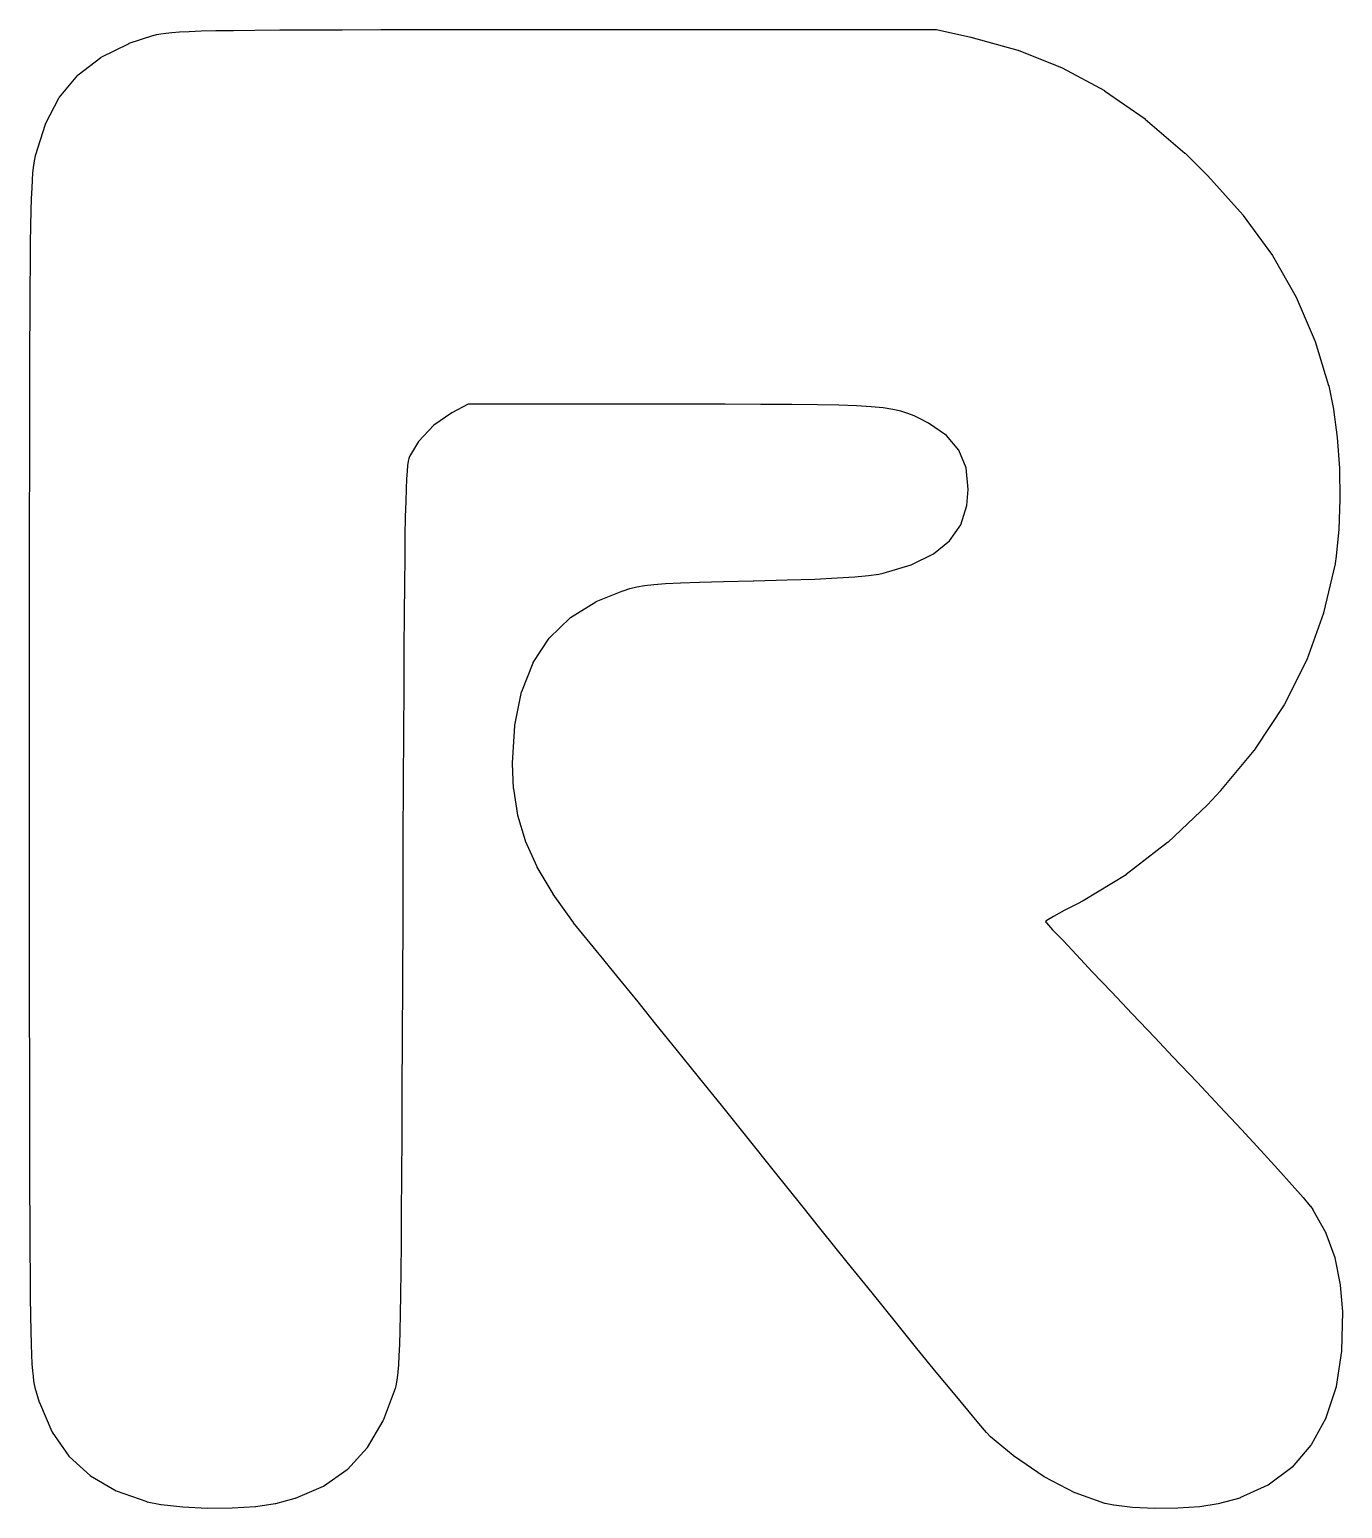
# Model space of a CAD drawing. Extents: x 35 to 250, y -99 to -35.
# Drawn here: x 98.056 to 101.472, y -68.229 to -64.38 of the extents above; entities that cross this region are included whole.
import ezdxf

# ---------------------------------------------------------------- set-up
doc = ezdxf.new("R2010")
doc.units = 0
doc.header["$MEASUREMENT"] = 0
doc.layers.add('BLACK', color=7, linetype='CONTINUOUS')

msp = doc.modelspace()

# ---------------------------------------------------------------- linework, layer by layer
at = {"layer": 'Black'}
for p, q in [((98.3772, -64.3951), (98.3864, -64.3928)), ((98.3864, -64.3928), (98.3865, -64.3928)), ((98.3865, -64.3928), (98.3866, -64.3927)), ((98.3866, -64.3927), (98.3971, -64.3907)), ((98.3971, -64.3907), (98.3972, -64.3907)), ((98.3972, -64.3907), (98.3973, -64.3906)), ((98.3973, -64.3906), (98.41, -64.3888)), ((98.41, -64.3888), (98.4101, -64.3888)), ((98.4101, -64.3888), (98.4102, -64.3888)), ((98.4102, -64.3888), (98.4261, -64.3871)), ((98.4261, -64.3871), (98.4262, -64.3871)), ((98.4262, -64.3871), (98.4263, -64.3871)), ((98.4263, -64.3871), (98.4463, -64.3857)), ((98.4463, -64.3857), (98.4463, -64.3857)), ((98.4463, -64.3857), (98.4464, -64.3857)), ((98.4464, -64.3857), (98.4714, -64.3845)), ((98.4714, -64.3845), (98.4715, -64.3845)), ((98.4715, -64.3845), (98.5026, -64.3834)), ((98.4715, -64.3845), (98.4715, -64.3845)), ((98.5026, -64.3834), (98.5027, -64.3835)), ((98.5027, -64.3834), (98.5408, -64.3826)), ((98.5027, -64.3835), (98.5027, -64.3834)), ((98.5408, -64.3826), (98.5408, -64.3826)), ((98.5408, -64.3826), (98.5409, -64.3826)), ((98.5409, -64.3826), (98.5869, -64.3818)), ((98.5869, -64.3818), (98.6419, -64.3813)), ((98.5869, -64.3818), (98.5869, -64.3818)), ((98.5869, -64.3818), (98.5869, -64.3818)), ((98.6419, -64.3813), (98.7067, -64.3808)), ((98.6419, -64.3813), (98.6419, -64.3813)), ((98.6419, -64.3813), (98.6419, -64.3813)), ((98.7067, -64.3808), (98.7823, -64.3804)), ((98.7067, -64.3808), (98.7067, -64.3808)), ((98.7067, -64.3808), (98.7067, -64.3808)), ((98.7823, -64.3804), (98.7823, -64.3804)), ((98.7823, -64.3804), (98.7824, -64.3804)), ((98.7824, -64.3804), (98.8697, -64.3802)), ((98.8697, -64.3802), (98.9698, -64.38)), ((98.8697, -64.3802), (98.8697, -64.3802)), ((98.8697, -64.3802), (98.8697, -64.3802)), ((98.9698, -64.38), (99.0835, -64.3799)), ((98.9698, -64.38), (98.9698, -64.38)), ((99.0835, -64.3799), (99.2119, -64.3798)), ((99.0835, -64.3799), (99.0835, -64.3799)), ((99.2119, -64.3798), (99.2119, -64.3798)), ((99.2119, -64.3798), (99.3558, -64.3798)), ((99.3558, -64.3798), (99.4241, -64.3798)), ((99.4241, -64.3798), (100.415, -64.3798)), ((100.415, -64.3798), (100.415, -64.3799)), ((100.415, -64.3799), (100.416, -64.3799)), ((100.416, -64.3799), (100.505, -64.3995)), ((98.2422, -64.4516), (98.3147, -64.4158)), ((98.3147, -64.4158), (98.315, -64.4157)), ((98.315, -64.4157), (98.3153, -64.4155)), ((98.3153, -64.4155), (98.3769, -64.3952)), ((98.3769, -64.3952), (98.377, -64.3952)), ((98.377, -64.3952), (98.3772, -64.3951)), ((100.505, -64.3995), (100.505, -64.3996)), ((100.505, -64.3996), (100.505, -64.3996)), ((100.505, -64.3996), (100.627, -64.4333)), ((98.1819, -64.498), (98.2413, -64.4521)), ((98.2413, -64.4521), (98.2418, -64.4519)), ((98.2418, -64.4519), (98.2422, -64.4516)), ((100.627, -64.4333), (100.628, -64.4334)), ((100.628, -64.4334), (100.628, -64.4335)), ((100.628, -64.4335), (100.743, -64.4794)), ((98.1339, -64.5555), (98.1811, -64.4987)), ((98.1811, -64.4987), (98.1816, -64.4984)), ((98.1816, -64.4984), (98.1819, -64.498)), ((100.743, -64.4794), (100.743, -64.4795)), ((100.743, -64.4795), (100.743, -64.4796)), ((100.743, -64.4796), (100.853, -64.5387)), ((100.853, -64.5387), (100.853, -64.5389)), ((100.853, -64.5389), (100.853, -64.539)), ((100.853, -64.539), (100.959, -64.6124)), ((98.0974, -64.6251), (98.1333, -64.5564)), ((98.1333, -64.5564), (98.1337, -64.556)), ((98.1337, -64.556), (98.1339, -64.5555)), ((100.959, -64.6124), (100.959, -64.6125)), ((100.959, -64.6125), (100.959, -64.6127)), ((100.959, -64.6127), (101.062, -64.7013)), ((98.0715, -64.7075), (98.0971, -64.6259)), ((98.0971, -64.6259), (98.0973, -64.6255)), ((98.0973, -64.6255), (98.0974, -64.6251)), ((101.062, -64.7013), (101.062, -64.7014)), ((101.062, -64.7014), (101.063, -64.7015)), ((101.063, -64.7015), (101.122, -64.7603)), ((98.0646, -64.7531), (98.066, -64.7389)), ((98.066, -64.7389), (98.0661, -64.7388)), ((98.0661, -64.7387), (98.0676, -64.7271)), ((98.0661, -64.7388), (98.0661, -64.7387)), ((98.0676, -64.7271), (98.0677, -64.727)), ((98.0677, -64.7269), (98.0694, -64.7171)), ((98.0677, -64.727), (98.0677, -64.7269)), ((98.0694, -64.7169), (98.0713, -64.7082)), ((98.0694, -64.717), (98.0694, -64.7169)), ((98.0694, -64.7171), (98.0694, -64.717)), ((98.0713, -64.7081), (98.0714, -64.7078)), ((98.0713, -64.7082), (98.0713, -64.7081)), ((98.0713, -64.7081), (98.0713, -64.7081)), ((98.0714, -64.7078), (98.0715, -64.7077)), ((98.0715, -64.7077), (98.0715, -64.7075)), ((98.0622, -64.7927), (98.0633, -64.771)), ((98.0633, -64.7709), (98.0646, -64.7533)), ((98.0633, -64.771), (98.0633, -64.7709)), ((98.0633, -64.7709), (98.0633, -64.7709)), ((98.0646, -64.7532), (98.0646, -64.7531)), ((98.0646, -64.7533), (98.0646, -64.7532)), ((101.122, -64.7603), (101.122, -64.7605)), ((101.122, -64.7605), (101.122, -64.7606)), ((101.122, -64.7606), (101.214, -64.8631)), ((98.0611, -64.8194), (98.0622, -64.7928)), ((98.0622, -64.7928), (98.0622, -64.7927)), ((98.0622, -64.7927), (98.0622, -64.7927)), ((98.0594, -64.8902), (98.0602, -64.8517)), ((98.0602, -64.8516), (98.0611, -64.8194)), ((98.0602, -64.8517), (98.0602, -64.8516)), ((98.0602, -64.8516), (98.0602, -64.8516)), ((98.0611, -64.8194), (98.0611, -64.8194)), ((98.0611, -64.8194), (98.0611, -64.8194)), ((98.0587, -64.936), (98.0594, -64.8903)), ((98.0594, -64.8903), (98.0594, -64.8902)), ((98.0594, -64.8903), (98.0594, -64.8903)), ((101.214, -64.8631), (101.214, -64.8633)), ((101.214, -64.8633), (101.214, -64.8634)), ((101.214, -64.8634), (101.29, -64.9675)), ((98.0582, -64.9896), (98.0587, -64.936)), ((98.0587, -64.936), (98.0587, -64.936)), ((98.0587, -64.936), (98.0587, -64.936)), ((101.29, -64.9675), (101.29, -64.9678)), ((101.29, -64.9678), (101.29, -64.968)), ((101.29, -64.968), (101.352, -65.0761)), ((98.0576, -65.0518), (98.0582, -64.9896)), ((98.0582, -64.9896), (98.0582, -64.9896)), ((98.0582, -64.9896), (98.0582, -64.9896)), ((98.0572, -65.1235), (98.0576, -65.0519)), ((98.0576, -65.0519), (98.0576, -65.0518)), ((98.0576, -65.0519), (98.0576, -65.0519)), ((101.352, -65.0761), (101.352, -65.0764)), ((101.352, -65.0764), (101.352, -65.0766)), ((101.352, -65.0766), (101.401, -65.1914)), ((98.0569, -65.2053), (98.0572, -65.1235)), ((98.0572, -65.1235), (98.0572, -65.1235)), ((98.0572, -65.1235), (98.0572, -65.1235)), ((101.401, -65.1914), (101.401, -65.1916)), ((101.401, -65.1916), (101.401, -65.1919)), ((101.401, -65.1919), (101.436, -65.3062)), ((98.0566, -65.2979), (98.0569, -65.2053)), ((98.0569, -65.2053), (98.0569, -65.2053)), ((98.0569, -65.2053), (98.0569, -65.2053)), ((98.0564, -65.4023), (98.0566, -65.2979)), ((98.0566, -65.2979), (98.0566, -65.2979)), ((98.0566, -65.2979), (98.0566, -65.2979)), ((101.436, -65.3062), (101.437, -65.3064)), ((101.437, -65.3064), (101.437, -65.3066)), ((101.437, -65.3066), (101.449, -65.3681)), ((99.1967, -65.355), (99.155, -65.377)), ((99.7246, -65.355), (99.1967, -65.355)), ((99.757, -65.355), (99.7246, -65.355)), ((99.8656, -65.355), (99.757, -65.355)), ((99.959, -65.3552), (99.8656, -65.355)), ((100.039, -65.3556), (99.959, -65.3552)), ((100.106, -65.3563), (100.039, -65.3556)), ((100.039, -65.3556), (100.039, -65.3556)), ((99.155, -65.377), (99.1075, -65.4097)), ((100.162, -65.3575), (100.106, -65.3563)), ((100.208, -65.3591), (100.162, -65.3575)), ((100.246, -65.3614), (100.208, -65.3591)), ((100.277, -65.3645), (100.246, -65.3614)), ((100.302, -65.3683), (100.277, -65.3645)), ((100.323, -65.373), (100.302, -65.3683)), ((100.341, -65.3787), (100.323, -65.373)), ((100.358, -65.3855), (100.341, -65.3787)), ((100.375, -65.3936), (100.358, -65.3855)), ((100.393, -65.4031), (100.375, -65.3936)), ((101.449, -65.3681), (101.449, -65.3683)), ((101.449, -65.3683), (101.449, -65.3685)), ((101.449, -65.3685), (101.458, -65.4415)), ((98.0562, -65.519), (98.0564, -65.4023)), ((98.0564, -65.4023), (98.0564, -65.4023)), ((98.0564, -65.4023), (98.0564, -65.4023)), ((99.1075, -65.4097), (99.068, -65.4519)), ((100.395, -65.4039), (100.393, -65.4031)), ((100.393, -65.4031), (100.393, -65.4031)), ((100.442, -65.4359), (100.395, -65.4039)), ((99.068, -65.4519), (99.0444, -65.4912)), ((100.474, -65.4741), (100.442, -65.4359)), ((101.458, -65.4415), (101.458, -65.4417)), ((101.458, -65.4417), (101.458, -65.4418)), ((101.458, -65.4418), (101.464, -65.5214)), ((99.0411, -65.5033), (99.0395, -65.5142)), ((99.0428, -65.4959), (99.0411, -65.5033)), ((99.0444, -65.4912), (99.0428, -65.4959)), ((100.493, -65.5203), (100.474, -65.4741)), ((98.0561, -65.6489), (98.0562, -65.519)), ((98.0562, -65.519), (98.0562, -65.519)), ((99.0381, -65.5293), (99.0368, -65.5495)), ((99.0395, -65.5142), (99.0381, -65.5293)), ((100.498, -65.5769), (100.493, -65.5203)), ((101.464, -65.5214), (101.464, -65.5215)), ((101.464, -65.5215), (101.464, -65.5216)), ((101.464, -65.5216), (101.465, -65.6027)), ((99.0356, -65.5755), (99.0346, -65.6082)), ((99.0368, -65.5495), (99.0356, -65.5755)), ((100.495, -65.6187), (100.498, -65.5769)), ((99.0346, -65.6082), (99.0336, -65.6484)), ((99.0346, -65.6082), (99.0346, -65.6082)), ((100.479, -65.6685), (100.495, -65.6187)), ((101.465, -65.603), (101.463, -65.6805)), ((101.465, -65.6027), (101.465, -65.6028)), ((101.465, -65.6028), (101.465, -65.603)), ((98.056, -65.7927), (98.0561, -65.6489)), ((98.0561, -65.6489), (98.0561, -65.6489)), ((99.0336, -65.6484), (99.0327, -65.697)), ((99.0336, -65.6484), (99.0336, -65.6484)), ((99.0327, -65.697), (99.0319, -65.7547)), ((99.0327, -65.697), (99.0327, -65.697)), ((100.45, -65.7102), (100.479, -65.6685)), ((101.463, -65.6808), (101.456, -65.7498)), ((101.463, -65.6805), (101.463, -65.6807)), ((101.463, -65.6807), (101.463, -65.6808)), ((100.408, -65.7447), (100.45, -65.7102)), ((99.0319, -65.7547), (99.0312, -65.8225)), ((100.277, -65.7945), (100.35, -65.7727)), ((100.35, -65.7727), (100.408, -65.7447)), ((101.453, -65.7702), (101.423, -65.8979)), ((101.456, -65.7501), (101.453, -65.7698)), ((101.453, -65.7698), (101.453, -65.77)), ((101.453, -65.77), (101.453, -65.7702)), ((101.456, -65.7498), (101.456, -65.75)), ((101.456, -65.75), (101.456, -65.7501)), ((98.056, -65.9512), (98.056, -65.7927)), ((98.056, -65.7927), (98.056, -65.7927)), ((99.7994, -65.818), (99.8616, -65.8163)), ((99.8616, -65.8163), (99.9386, -65.8144)), ((99.8616, -65.8163), (99.8616, -65.8163)), ((99.8616, -65.8163), (99.8616, -65.8163)), ((99.9386, -65.8144), (99.9386, -65.8144)), ((99.9386, -65.8144), (99.9404, -65.8144)), ((99.9404, -65.8144), (100.027, -65.8121)), ((99.9404, -65.8144), (99.9404, -65.8144)), ((100.027, -65.8121), (100.099, -65.8098)), ((100.099, -65.8098), (100.157, -65.8071)), ((100.157, -65.8071), (100.203, -65.8042)), ((100.203, -65.8042), (100.239, -65.8008)), ((100.239, -65.8008), (100.266, -65.7968)), ((100.266, -65.7968), (100.277, -65.7945)), ((99.0312, -65.8225), (99.0305, -65.901)), ((99.5301, -65.8685), (99.6, -65.8403)), ((99.6, -65.8403), (99.6002, -65.8403)), ((99.6002, -65.8403), (99.6004, -65.8402)), ((99.6004, -65.8402), (99.6179, -65.8349)), ((99.6179, -65.8349), (99.618, -65.8348)), ((99.618, -65.8348), (99.6181, -65.8348)), ((99.6181, -65.8348), (99.6357, -65.8305)), ((99.6357, -65.8305), (99.6359, -65.8304)), ((99.6359, -65.8304), (99.636, -65.8304)), ((99.636, -65.8304), (99.6558, -65.8269)), ((99.6558, -65.8269), (99.6559, -65.8269)), ((99.6559, -65.8269), (99.6561, -65.8269)), ((99.6561, -65.8269), (99.6801, -65.824)), ((99.6801, -65.824), (99.6802, -65.824)), ((99.6802, -65.824), (99.6803, -65.824)), ((99.6803, -65.824), (99.7107, -65.8217)), ((99.7107, -65.8217), (99.7108, -65.8217)), ((99.7108, -65.8217), (99.7109, -65.8217)), ((99.7109, -65.8217), (99.7498, -65.8197)), ((99.7498, -65.8197), (99.7993, -65.818)), ((99.7498, -65.8197), (99.7498, -65.8198)), ((99.7498, -65.8198), (99.7498, -65.8197)), ((99.7993, -65.818), (99.7994, -65.818)), ((99.7994, -65.818), (99.7994, -65.818)), ((99.4631, -65.9104), (99.5293, -65.8689)), ((99.5293, -65.8689), (99.5297, -65.8688)), ((99.5297, -65.8688), (99.5301, -65.8685)), ((99.0305, -65.901), (99.0299, -65.9913)), ((99.4085, -65.9631), (99.4622, -65.911)), ((99.4622, -65.911), (99.4627, -65.9107)), ((99.4627, -65.9107), (99.4631, -65.9104)), ((101.423, -65.8985), (101.379, -66.02)), ((101.423, -65.8979), (101.423, -65.8982)), ((101.423, -65.8982), (101.423, -65.8985)), ((98.0559, -66.1251), (98.056, -65.9512)), ((98.056, -65.9512), (98.056, -65.9512)), ((99.3664, -66.0272), (99.4078, -65.964)), ((99.4078, -65.964), (99.4082, -65.9636)), ((99.4082, -65.9636), (99.4085, -65.9631)), ((99.0299, -65.9913), (99.0293, -66.0941)), ((99.3365, -66.1027), (99.3659, -66.0281)), ((99.3659, -66.0281), (99.3662, -66.0277)), ((99.3662, -66.0277), (99.3664, -66.0272)), ((101.379, -66.0206), (101.32, -66.1371)), ((101.379, -66.02), (101.379, -66.0203)), ((101.379, -66.0203), (101.379, -66.0206)), ((98.0559, -66.3152), (98.0559, -66.1251)), ((98.0559, -66.1251), (98.0559, -66.1251)), ((99.0293, -66.0941), (99.0287, -66.2103)), ((99.3187, -66.19), (99.3363, -66.1036)), ((99.3363, -66.1036), (99.3364, -66.1032)), ((99.3364, -66.1032), (99.3365, -66.1027)), ((101.32, -66.1376), (101.246, -66.2502)), ((101.32, -66.1371), (101.32, -66.1373)), ((101.32, -66.1373), (101.32, -66.1376)), ((99.3126, -66.2894), (99.3186, -66.1907)), ((99.3186, -66.1907), (99.3187, -66.1904)), ((99.3187, -66.1904), (99.3187, -66.19)), ((99.0287, -66.2103), (99.0281, -66.3407)), ((101.246, -66.2506), (101.155, -66.3606)), ((101.246, -66.2502), (101.246, -66.2504)), ((101.246, -66.2504), (101.246, -66.2506)), ((98.0559, -66.4446), (98.0559, -66.3152)), ((99.3127, -66.2896), (99.3126, -66.2894)), ((99.3126, -66.2899), (99.3127, -66.2896)), ((99.3155, -66.3553), (99.3126, -66.2899)), ((99.0281, -66.3407), (99.0275, -66.4861)), ((99.3156, -66.3556), (99.3155, -66.3553)), ((99.3156, -66.3558), (99.3156, -66.3556)), ((99.3264, -66.4242), (99.3156, -66.3558)), ((101.155, -66.3608), (101.121, -66.3974)), ((101.155, -66.3606), (101.155, -66.3607)), ((101.155, -66.3607), (101.155, -66.3608)), ((99.3265, -66.4246), (99.3264, -66.4242)), ((99.3265, -66.4249), (99.3265, -66.4246)), ((99.3464, -66.4915), (99.3265, -66.4249)), ((101.121, -66.3976), (101.018, -66.4956)), ((101.121, -66.3974), (101.121, -66.3975)), ((101.121, -66.3975), (101.121, -66.3976)), ((98.056, -66.624), (98.0559, -66.4446)), ((98.0559, -66.4446), (98.0559, -66.4446)), ((99.0275, -66.4861), (99.0268, -66.6473)), ((99.3466, -66.4918), (99.3464, -66.4915)), ((99.3466, -66.4921), (99.3466, -66.4918)), ((99.3766, -66.5591), (99.3466, -66.4921)), ((101.017, -66.4959), (100.909, -66.5792)), ((101.018, -66.4956), (101.017, -66.4957)), ((101.017, -66.4957), (101.017, -66.4959)), ((99.3767, -66.5594), (99.3766, -66.5591)), ((99.3768, -66.5596), (99.3767, -66.5594)), ((99.4179, -66.6293), (99.3768, -66.5596)), ((100.909, -66.5795), (100.797, -66.647)), ((100.909, -66.5792), (100.909, -66.5793)), ((100.909, -66.5793), (100.909, -66.5795)), ((98.056, -66.7877), (98.056, -66.624)), ((98.056, -66.624), (98.056, -66.624)), ((99.0268, -66.6473), (99.0267, -66.692)), ((99.418, -66.6295), (99.4179, -66.6293)), ((99.4181, -66.6297), (99.418, -66.6295)), ((99.4712, -66.7042), (99.4181, -66.6297)), ((100.783, -66.6548), (100.748, -66.6729)), ((100.797, -66.6472), (100.783, -66.6548)), ((100.783, -66.6548), (100.783, -66.6548)), ((100.797, -66.647), (100.797, -66.6471)), ((100.797, -66.6471), (100.797, -66.6472)), ((99.0267, -66.692), (99.026, -66.857)), ((99.0267, -66.692), (99.0267, -66.692)), ((100.701, -66.6996), (100.699, -66.7017)), ((100.699, -66.7017), (100.702, -66.7048)), ((100.72, -66.6884), (100.701, -66.6996)), ((100.748, -66.6729), (100.72, -66.6884)), ((99.4713, -66.7043), (99.4712, -66.7042)), ((99.4714, -66.7045), (99.4713, -66.7043)), ((99.5376, -66.7862), (99.4714, -66.7045)), ((100.702, -66.7048), (100.718, -66.7228)), ((100.718, -66.7228), (100.745, -66.7509)), ((100.745, -66.7509), (100.745, -66.7509)), ((100.745, -66.7509), (100.78, -66.7879)), ((98.0561, -66.9365), (98.056, -66.7877)), ((98.056, -66.7877), (98.056, -66.7877)), ((99.5464, -66.7968), (99.5376, -66.7862)), ((99.5376, -66.7862), (99.5376, -66.7862)), ((99.5376, -66.7862), (99.5376, -66.7862)), ((99.5685, -66.8236), (99.5464, -66.7968)), ((99.5464, -66.7968), (99.5464, -66.7968)), ((100.78, -66.7879), (100.822, -66.8328)), ((99.026, -66.857), (99.0254, -67.006)), ((99.026, -66.857), (99.026, -66.857)), ((99.5997, -66.8619), (99.5685, -66.8236)), ((99.5685, -66.8236), (99.5685, -66.8236)), ((100.822, -66.8328), (100.871, -66.8844)), ((99.6391, -66.9104), (99.5997, -66.8619)), ((100.871, -66.8844), (100.871, -66.8844)), ((100.871, -66.8844), (100.925, -66.9416)), ((99.6856, -66.968), (99.6391, -66.9104)), ((99.6391, -66.9104), (99.6391, -66.9104)), ((98.0562, -67.0711), (98.0561, -66.9365)), ((98.0561, -66.9365), (98.0561, -66.9365)), ((99.7385, -67.0335), (99.6856, -66.968)), ((100.925, -66.9416), (100.925, -66.9416)), ((100.925, -66.9416), (100.984, -67.0033)), ((99.0254, -67.006), (99.0248, -67.1398)), ((99.0254, -67.006), (99.0254, -67.006)), ((100.984, -67.0033), (101.031, -67.0534)), ((99.7967, -67.1058), (99.7385, -67.0335)), ((98.0563, -67.1922), (98.0562, -67.0711)), ((98.0562, -67.0711), (98.0562, -67.0711)), ((98.0562, -67.0711), (98.0562, -67.0711)), ((101.031, -67.0534), (101.031, -67.0534)), ((101.031, -67.0534), (101.031, -67.0534)), ((101.031, -67.0534), (101.094, -67.1193)), ((99.8594, -67.1838), (99.7967, -67.1058)), ((99.7967, -67.1058), (99.7967, -67.1058)), ((101.094, -67.1193), (101.094, -67.1193)), ((101.094, -67.1193), (101.094, -67.1193)), ((101.094, -67.1193), (101.153, -67.1828)), ((99.0248, -67.1398), (99.0243, -67.2593)), ((99.0248, -67.1398), (99.0248, -67.1398)), ((99.0248, -67.1398), (99.0248, -67.1398)), ((98.0566, -67.3007), (98.0563, -67.1922)), ((98.0563, -67.1922), (98.0563, -67.1922)), ((98.0563, -67.1922), (98.0563, -67.1922)), ((99.9256, -67.2663), (99.8594, -67.1838)), ((101.153, -67.1828), (101.153, -67.1829)), ((101.153, -67.1829), (101.153, -67.1829)), ((101.153, -67.1829), (101.209, -67.2427)), ((99.0243, -67.2593), (99.0237, -67.3653)), ((99.0243, -67.2593), (99.0243, -67.2593)), ((99.0243, -67.2593), (99.0243, -67.2593)), ((99.9944, -67.3521), (99.9256, -67.2663)), ((99.9256, -67.2663), (99.9256, -67.2663)), ((101.209, -67.2427), (101.209, -67.2427)), ((101.209, -67.2427), (101.209, -67.2427)), ((101.209, -67.2427), (101.26, -67.2976)), ((98.0568, -67.3972), (98.0566, -67.3007)), ((98.0566, -67.3007), (98.0566, -67.3007)), ((98.0566, -67.3007), (98.0566, -67.3007)), ((101.26, -67.2976), (101.26, -67.2976)), ((101.26, -67.2976), (101.26, -67.2976)), ((101.26, -67.2976), (101.304, -67.3462)), ((100.065, -67.4401), (99.9944, -67.3521)), ((101.304, -67.3462), (101.304, -67.3462)), ((101.304, -67.3462), (101.304, -67.3462)), ((101.304, -67.3462), (101.341, -67.3873)), ((99.0237, -67.3653), (99.0231, -67.4586)), ((99.0237, -67.3653), (99.0237, -67.3653)), ((99.0237, -67.3653), (99.0237, -67.3653)), ((101.341, -67.3873), (101.341, -67.3873)), ((101.341, -67.3873), (101.341, -67.3874)), ((101.341, -67.3874), (101.37, -67.4197)), ((98.0572, -67.4825), (98.0568, -67.3972)), ((98.0568, -67.3972), (98.0568, -67.3972)), ((98.0568, -67.3972), (98.0568, -67.3972)), ((101.37, -67.4197), (101.37, -67.4197)), ((101.37, -67.4197), (101.37, -67.4198)), ((101.37, -67.4198), (101.388, -67.442)), ((99.0231, -67.4587), (99.0224, -67.5403)), ((99.0231, -67.4586), (99.0231, -67.4586)), ((99.0231, -67.4586), (99.0231, -67.4587)), ((100.116, -67.5036), (100.065, -67.4401)), ((100.065, -67.4401), (100.065, -67.4401)), ((101.388, -67.442), (101.388, -67.4421)), ((101.388, -67.4421), (101.389, -67.4422)), ((101.389, -67.4422), (101.395, -67.4508)), ((101.395, -67.4508), (101.395, -67.4511)), ((101.395, -67.4511), (101.395, -67.4514)), ((101.395, -67.4514), (101.429, -67.5115)), ((98.0576, -67.5574), (98.0572, -67.4825)), ((98.0572, -67.4825), (98.0572, -67.4825)), ((98.0572, -67.4825), (98.0572, -67.4825)), ((100.183, -67.5879), (100.116, -67.5036)), ((100.116, -67.5036), (100.116, -67.5036)), ((100.116, -67.5036), (100.116, -67.5036)), ((99.0224, -67.5403), (99.0217, -67.611)), ((99.0224, -67.5403), (99.0224, -67.5403)), ((99.0224, -67.5403), (99.0224, -67.5403)), ((101.429, -67.5115), (101.429, -67.5119)), ((101.429, -67.5119), (101.429, -67.5122)), ((101.429, -67.5122), (101.452, -67.5756)), ((98.0581, -67.6226), (98.0576, -67.5574)), ((98.0576, -67.5574), (98.0576, -67.5574)), ((98.0576, -67.5574), (98.0576, -67.5574)), ((100.248, -67.6681), (100.183, -67.5879)), ((100.183, -67.5879), (100.183, -67.5879)), ((100.183, -67.5879), (100.183, -67.5879)), ((101.452, -67.5756), (101.452, -67.576)), ((101.452, -67.576), (101.452, -67.5763)), ((101.452, -67.5763), (101.466, -67.6472)), ((98.0586, -67.6788), (98.0581, -67.6226)), ((98.0581, -67.6226), (98.0581, -67.6226)), ((98.0581, -67.6226), (98.0581, -67.6226)), ((99.0217, -67.611), (99.021, -67.6717)), ((99.0217, -67.611), (99.0217, -67.611)), ((99.0217, -67.611), (99.0217, -67.611)), ((101.466, -67.6472), (101.466, -67.6475)), ((101.466, -67.6475), (101.466, -67.6477)), ((101.466, -67.6477), (101.472, -67.7165)), ((98.0593, -67.7269), (98.0586, -67.6788)), ((98.0586, -67.6788), (98.0586, -67.6788)), ((98.0586, -67.6788), (98.0586, -67.6788)), ((99.0209, -67.6717), (99.0201, -67.7232)), ((99.021, -67.6717), (99.0209, -67.6717)), ((99.0209, -67.6717), (99.0209, -67.6717)), ((100.309, -67.7433), (100.248, -67.6681)), ((100.248, -67.6681), (100.248, -67.6681)), ((100.248, -67.6681), (100.248, -67.6681)), ((98.0601, -67.7674), (98.0593, -67.7269)), ((98.0593, -67.7269), (98.0593, -67.7269)), ((98.0593, -67.7269), (98.0593, -67.7269)), ((99.0201, -67.7232), (99.0192, -67.7664)), ((99.0201, -67.7232), (99.0201, -67.7232)), ((99.0201, -67.7232), (99.0201, -67.7232)), ((101.472, -67.717), (101.47, -67.819)), ((101.472, -67.7165), (101.472, -67.7167)), ((101.472, -67.7167), (101.472, -67.717)), ((98.0601, -67.7675), (98.0601, -67.7674)), ((98.0609, -67.8013), (98.0601, -67.7675)), ((98.0601, -67.7675), (98.0601, -67.7675)), ((99.0192, -67.7665), (99.0182, -67.8022)), ((99.0192, -67.7664), (99.0192, -67.7664)), ((99.0192, -67.7664), (99.0192, -67.7665)), ((100.365, -67.8124), (100.309, -67.7433)), ((100.309, -67.7433), (100.309, -67.7433)), ((100.309, -67.7433), (100.309, -67.7433)), ((98.0609, -67.8014), (98.0609, -67.8013)), ((98.0619, -67.8293), (98.0609, -67.8014)), ((98.0609, -67.8014), (98.0609, -67.8014)), ((99.0182, -67.8023), (99.017, -67.8315)), ((99.0182, -67.8022), (99.0181, -67.8022)), ((99.0181, -67.8022), (99.0182, -67.8023)), ((100.415, -67.8744), (100.365, -67.8124)), ((100.365, -67.8124), (100.365, -67.8124)), ((100.365, -67.8124), (100.365, -67.8124)), ((101.47, -67.819), (101.47, -67.8194)), ((98.063, -67.852), (98.0619, -67.8293)), ((98.0619, -67.8293), (98.0619, -67.8293)), ((98.0619, -67.8293), (98.0619, -67.8293)), ((98.0631, -67.8521), (98.063, -67.852)), ((98.0643, -67.8704), (98.063, -67.8521)), ((98.063, -67.8521), (98.0631, -67.8521)), ((99.0157, -67.8551), (99.0143, -67.8737)), ((99.017, -67.8315), (99.0157, -67.855)), ((99.0157, -67.855), (99.0157, -67.8551)), ((99.0157, -67.8551), (99.0157, -67.8551)), ((99.017, -67.8315), (99.017, -67.8315)), ((99.017, -67.8315), (99.017, -67.8315)), ((101.47, -67.8197), (101.456, -67.9113)), ((101.47, -67.8194), (101.47, -67.8197)), ((98.0643, -67.8705), (98.0643, -67.8704)), ((98.0643, -67.8704), (98.0643, -67.8704)), ((98.0657, -67.885), (98.0643, -67.8705)), ((98.0657, -67.8851), (98.0657, -67.885)), ((98.0657, -67.8852), (98.0657, -67.8851)), ((98.0672, -67.8967), (98.0657, -67.8852)), ((99.0127, -67.8887), (99.0109, -67.9002)), ((99.0143, -67.8739), (99.0127, -67.8885)), ((99.0127, -67.8885), (99.0127, -67.8886)), ((99.0127, -67.8886), (99.0127, -67.8887)), ((99.0143, -67.8737), (99.0143, -67.8738)), ((99.0143, -67.8738), (99.0143, -67.8739)), ((100.46, -67.9282), (100.415, -67.8744)), ((100.415, -67.8744), (100.415, -67.8744)), ((100.415, -67.8744), (100.415, -67.8744)), ((98.0672, -67.8968), (98.0672, -67.8967)), ((98.0672, -67.8969), (98.0672, -67.8968)), ((98.0689, -67.9063), (98.0672, -67.8969)), ((98.0689, -67.9064), (98.0689, -67.9063)), ((98.0689, -67.9065), (98.0689, -67.9064)), ((98.0708, -67.9144), (98.0689, -67.9065)), ((98.0708, -67.9145), (98.0708, -67.9144)), ((98.0708, -67.9147), (98.0708, -67.9145)), ((98.0821, -67.9531), (98.0708, -67.9147)), ((99.0069, -67.9171), (98.9757, -68.0003)), ((99.007, -67.9167), (99.0069, -67.9169)), ((99.0069, -67.9169), (99.0069, -67.9171)), ((99.0088, -67.91), (99.007, -67.9167)), ((99.0089, -67.9099), (99.0088, -67.91)), ((99.0109, -67.9005), (99.0089, -67.9097)), ((99.0089, -67.9097), (99.0089, -67.9099)), ((99.0109, -67.9002), (99.0109, -67.9004)), ((99.0109, -67.9004), (99.0109, -67.9005)), ((100.497, -67.9729), (100.46, -67.9282)), ((100.46, -67.9282), (100.46, -67.9282)), ((100.46, -67.9282), (100.46, -67.9282)), ((101.456, -67.9121), (101.429, -67.9927)), ((101.456, -67.9113), (101.456, -67.9117)), ((101.456, -67.9117), (101.456, -67.9121)), ((98.0822, -67.9534), (98.0821, -67.9531)), ((98.0823, -67.9537), (98.0822, -67.9534)), ((98.1148, -68.0293), (98.0823, -67.9537)), ((100.497, -67.973), (100.497, -67.9729)), ((100.526, -68.0075), (100.497, -67.973)), ((100.497, -67.973), (100.497, -67.973)), ((98.9753, -68.001), (98.9346, -68.0704)), ((98.9755, -68.0006), (98.9753, -68.001)), ((98.9757, -68.0003), (98.9755, -68.0006)), ((100.546, -68.0309), (100.526, -68.0075)), ((100.526, -68.0075), (100.526, -68.0075)), ((100.526, -68.0075), (100.526, -68.0075)), ((101.429, -67.9936), (101.391, -68.0629)), ((101.429, -67.9927), (101.429, -67.9931)), ((101.429, -67.9931), (101.429, -67.9936)), ((98.1151, -68.0297), (98.1148, -68.0293)), ((98.1153, -68.0302), (98.1151, -68.0297)), ((98.1586, -68.0929), (98.1153, -68.0302)), ((100.546, -68.031), (100.546, -68.0309)), ((100.546, -68.0309), (100.546, -68.0309)), ((100.556, -68.0421), (100.546, -68.031)), ((100.556, -68.0423), (100.556, -68.0421)), ((100.556, -68.0425), (100.556, -68.0423)), ((100.615, -68.0913), (100.556, -68.0425)), ((98.9339, -68.0712), (98.8831, -68.1273)), ((98.9342, -68.0708), (98.9339, -68.0712)), ((98.9346, -68.0704), (98.9342, -68.0708)), ((101.39, -68.0638), (101.341, -68.1215)), ((101.391, -68.0634), (101.39, -68.0638)), ((101.391, -68.0629), (101.391, -68.0634)), ((98.1589, -68.0933), (98.1586, -68.0929)), ((98.1593, -68.0938), (98.1589, -68.0933)), ((98.214, -68.1443), (98.1593, -68.0938)), ((98.8831, -68.1273), (98.8826, -68.1276)), ((100.615, -68.0914), (100.615, -68.0913)), ((100.616, -68.0915), (100.615, -68.0914)), ((100.696, -68.1462), (100.616, -68.0915)), ((101.34, -68.1222), (101.279, -68.1679)), ((101.341, -68.1215), (101.34, -68.1218)), ((101.34, -68.1218), (101.34, -68.1222)), ((98.2144, -68.1446), (98.214, -68.1443)), ((98.2148, -68.1449), (98.2144, -68.1446)), ((98.2815, -68.1838), (98.2148, -68.1449)), ((98.8822, -68.128), (98.8206, -68.1714)), ((98.8826, -68.1276), (98.8822, -68.128)), ((100.696, -68.1463), (100.696, -68.1462)), ((100.696, -68.1465), (100.696, -68.1463)), ((100.776, -68.1882), (100.696, -68.1465)), ((98.2819, -68.184), (98.2815, -68.1838)), ((98.2823, -68.1842), (98.2819, -68.184)), ((98.3615, -68.212), (98.2823, -68.1842)), ((98.7462, -68.2033), (98.6954, -68.2168)), ((98.7465, -68.2032), (98.7462, -68.2033)), ((98.7469, -68.2031), (98.7465, -68.2032)), ((98.8197, -68.1719), (98.7469, -68.2031)), ((98.8202, -68.1716), (98.8197, -68.1719)), ((98.8206, -68.1714), (98.8202, -68.1716)), ((100.777, -68.1883), (100.776, -68.1882)), ((100.777, -68.1885), (100.777, -68.1883)), ((100.854, -68.2157), (100.777, -68.1885)), ((101.205, -68.2019), (101.149, -68.217)), ((101.278, -68.1684), (101.205, -68.2016)), ((101.205, -68.2016), (101.205, -68.2017)), ((101.205, -68.2017), (101.205, -68.2019)), ((101.279, -68.1679), (101.278, -68.1681)), ((101.278, -68.1681), (101.278, -68.1684)), ((98.3618, -68.212), (98.3615, -68.212)), ((98.3621, -68.2122), (98.3618, -68.212)), ((98.3975, -68.2193), (98.3621, -68.2122)), ((98.3977, -68.2193), (98.3975, -68.2193)), ((98.3979, -68.2194), (98.3977, -68.2193)), ((98.4544, -68.2257), (98.3979, -68.2194)), ((98.4546, -68.2257), (98.4544, -68.2257)), ((98.4548, -68.2257), (98.4546, -68.2257)), ((98.5181, -68.2288), (98.4548, -68.2257)), ((98.5182, -68.2287), (98.5181, -68.2288)), ((98.5184, -68.2288), (98.5182, -68.2287)), ((98.583, -68.2283), (98.5184, -68.2288)), ((98.5832, -68.2283), (98.583, -68.2283)), ((98.5833, -68.2283), (98.5832, -68.2283)), ((98.6438, -68.2244), (98.5833, -68.2283)), ((98.644, -68.2244), (98.6438, -68.2244)), ((98.6442, -68.2244), (98.644, -68.2244)), ((98.6949, -68.2169), (98.6442, -68.2244)), ((98.6951, -68.2168), (98.6949, -68.2169)), ((98.6954, -68.2168), (98.6951, -68.2168)), ((100.855, -68.2157), (100.854, -68.2157)), ((100.855, -68.2158), (100.855, -68.2157)), ((100.876, -68.2203), (100.855, -68.2158)), ((100.877, -68.2203), (100.876, -68.2203)), ((100.926, -68.2262), (100.877, -68.2203)), ((100.877, -68.2203), (100.877, -68.2203)), ((100.984, -68.2288), (100.926, -68.2262)), ((100.926, -68.2262), (100.926, -68.2262)), ((100.926, -68.2262), (100.926, -68.2262)), ((101.044, -68.2282), (100.984, -68.2288)), ((100.984, -68.2288), (100.984, -68.2288)), ((100.984, -68.2288), (100.984, -68.2288)), ((101.101, -68.2244), (101.044, -68.2282)), ((101.044, -68.2282), (101.044, -68.2282)), ((101.044, -68.2282), (101.044, -68.2282)), ((101.149, -68.2172), (101.101, -68.2243)), ((101.101, -68.2243), (101.101, -68.2243)), ((101.101, -68.2243), (101.101, -68.2244)), ((101.149, -68.217), (101.149, -68.2171)), ((101.149, -68.2171), (101.149, -68.2172))]:
    msp.add_line(p, q, dxfattribs=at)

doc.saveas('drawing.dxf')
